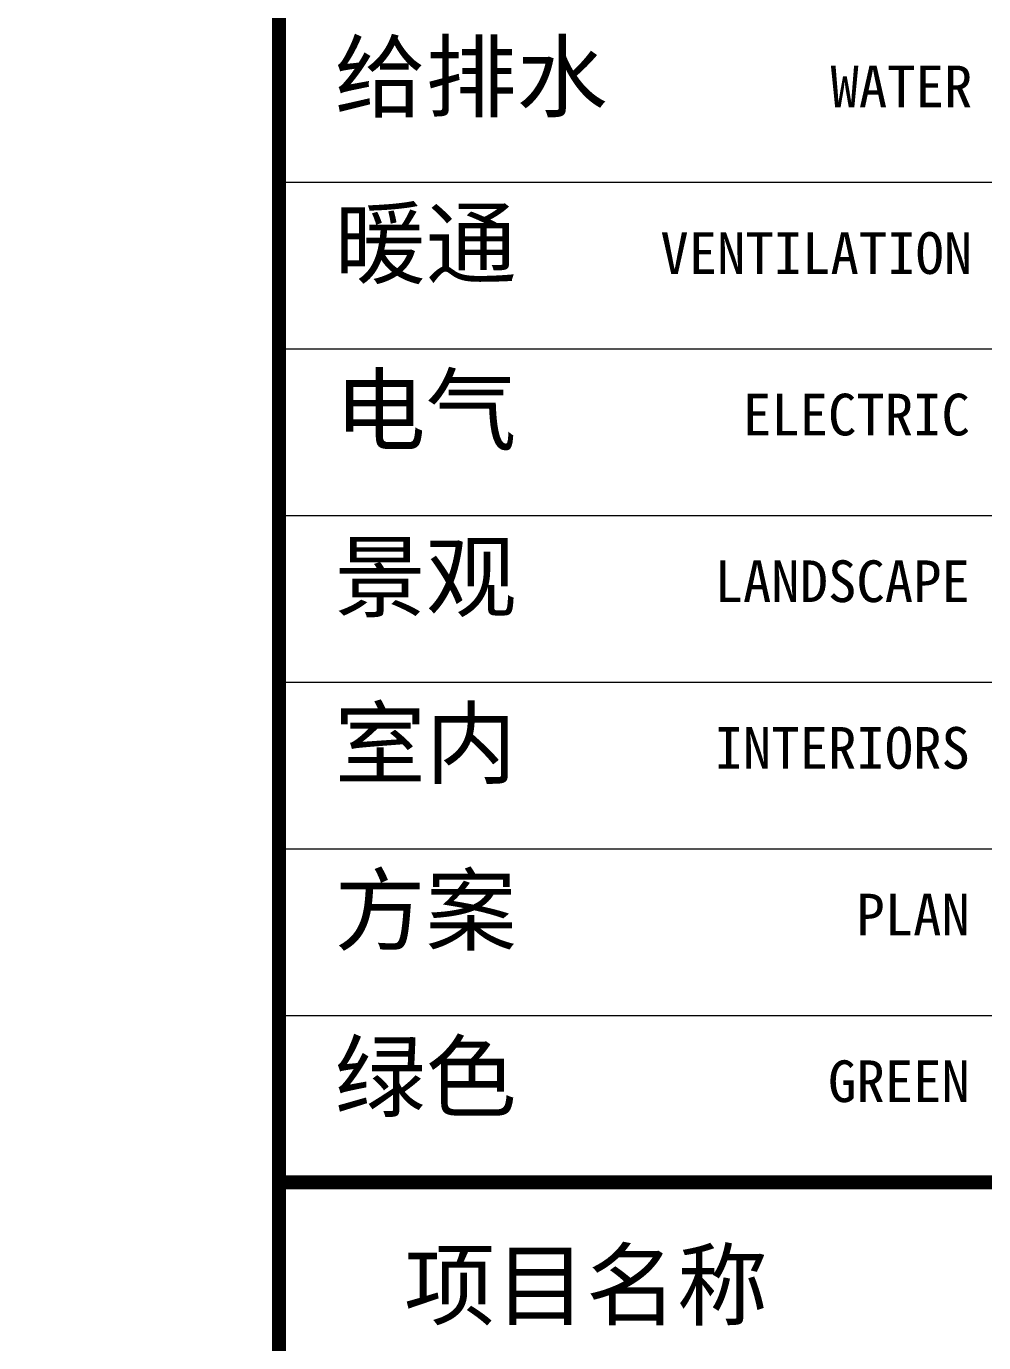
# Model space of a CAD drawing. Extents: x -292644 to 263613, y -713695 to 491457.
# Drawn here: x 168898 to 172342, y 156372 to 161111 of the extents above; entities that cross this region are included whole.
import ezdxf
from ezdxf.enums import TextEntityAlignment as Align
from ezdxf.xclip import XClip

# ---------------------------------------------------------------- set-up
doc = ezdxf.new("R2010")
doc.units = 0
doc.header["$LTSCALE"] = 1000
doc.header["$MEASUREMENT"] = 0
doc.linetypes.add('X-104 8#10#平面_t3$0$109-34 轴网$0$L1$0$$AUDIT_BAD_LTYPE1', pattern=[0])
doc.layers.get('0').update_dxf_attribs({"linetype": 'CONTINUOUS'})
doc.layers.get('Defpoints').update_dxf_attribs({"linetype": 'CONTINUOUS'})
doc.styles.add('图签信息$0$华文细黑', font='STXIHEI.TTF', dxfattribs={"height": 10})

# ---------------------------------------------------------------- blocks, each defined once
blk = doc.blocks.new('104-10 轴网')
at = {"layer": 'Defpoints'}
blk.add_lwpolyline([(104379.6, 45500), (178479.6, 45500), (178479.6, -11900), (104379.6, -11900)], close=True, dxfattribs=at)
blk = doc.blocks.new('图签信息')
at = {"const_width": 0.5}
for points in [[(-65, 574), (-65, 500.5), (0, 500.5), (0, 574)], [(-65, 0), (0, 0), (0, 500.5), (-65, 500.5)]]:
    blk.add_lwpolyline(points, close=True, dxfattribs=at)
at = {"const_width": 0.05}
for points in [[(-65, 536.5), (0, 536.5)], [(-65, 530.5), (0, 530.5)], [(-65, 524.5), (0, 524.5)], [(-65, 518.5), (0, 518.5)], [(-65, 512.5), (0, 512.5)], [(-65, 512.5), (0, 512.5)], [(-65, 506.5), (0, 506.5)], [(-65, 500.5), (0, 500.5)]]:
    blk.add_lwpolyline(points, dxfattribs=at)
at = {"style": '图签信息$0$华文细黑'}
for s, p in [('给排水', (-63, 541.5)), ('暖通', (-63, 535.5)), ('电气', (-63, 529.5)), ('景观', (-63, 523.5)), ('室内', (-63, 517.5)), ('方案', (-63, 511.5)), ('绿色', (-63, 505.5)), ('项目名称', (-60.5, 498.003))]:
    blk.add_text(s, height=2.4, dxfattribs=at).set_placement(p, align=Align.TOP_LEFT)
for s, p in [('WATER', (-40.056, 540.698)), ('VENTILATION', (-40.056, 534.698)), ('ELECTRIC', (-40.145, 528.886)), ('LANDSCAPE', (-40.145, 522.886)), ('INTERIORS', (-40.145, 516.886)), ('PLAN', (-40.145, 510.886)), ('GREEN', (-40.145, 504.886))]:
    blk.add_text(s, height=1.5, dxfattribs=at).set_placement(p, align=Align.TOP_RIGHT)
blk = doc.blocks.new('图签-A1')
at = {"color": 2}
blk.add_blockref('图签信息', (0, 0), dxfattribs=at)
blk = doc.blocks.new('图框-A1')
at = {"const_width": 0.5}
blk.add_lwpolyline([(766, 584), (25, 584), (25, 10), (766, 10)], close=True, dxfattribs=at)
blk = doc.blocks.new('X-104 8#10#平面_t3')
at = {"xscale": 100, "yscale": 100, "zscale": 100}
for name, p in [('图框-A1', (93207, 105900)), ('图签-A1', (176307, 106900))]:
    blk.add_blockref(name, p, dxfattribs=at)
at = {"linetype": 'X-104 8#10#平面_t3$0$109-34 轴网$0$L1$0$$AUDIT_BAD_LTYPE1'}
ref = blk.add_blockref('104-10 轴网', (-8672.6, 118800), dxfattribs=at)
XClip(ref).set_block_clipping_path([(104379.5977508624, -11900), (178479.5977508624, 45500)])

msp = doc.modelspace()

# ---------------------------------------------------------------- block references
msp.add_blockref('X-104 8#10#平面_t3', (0, 0))

doc.saveas('drawing.dxf')
